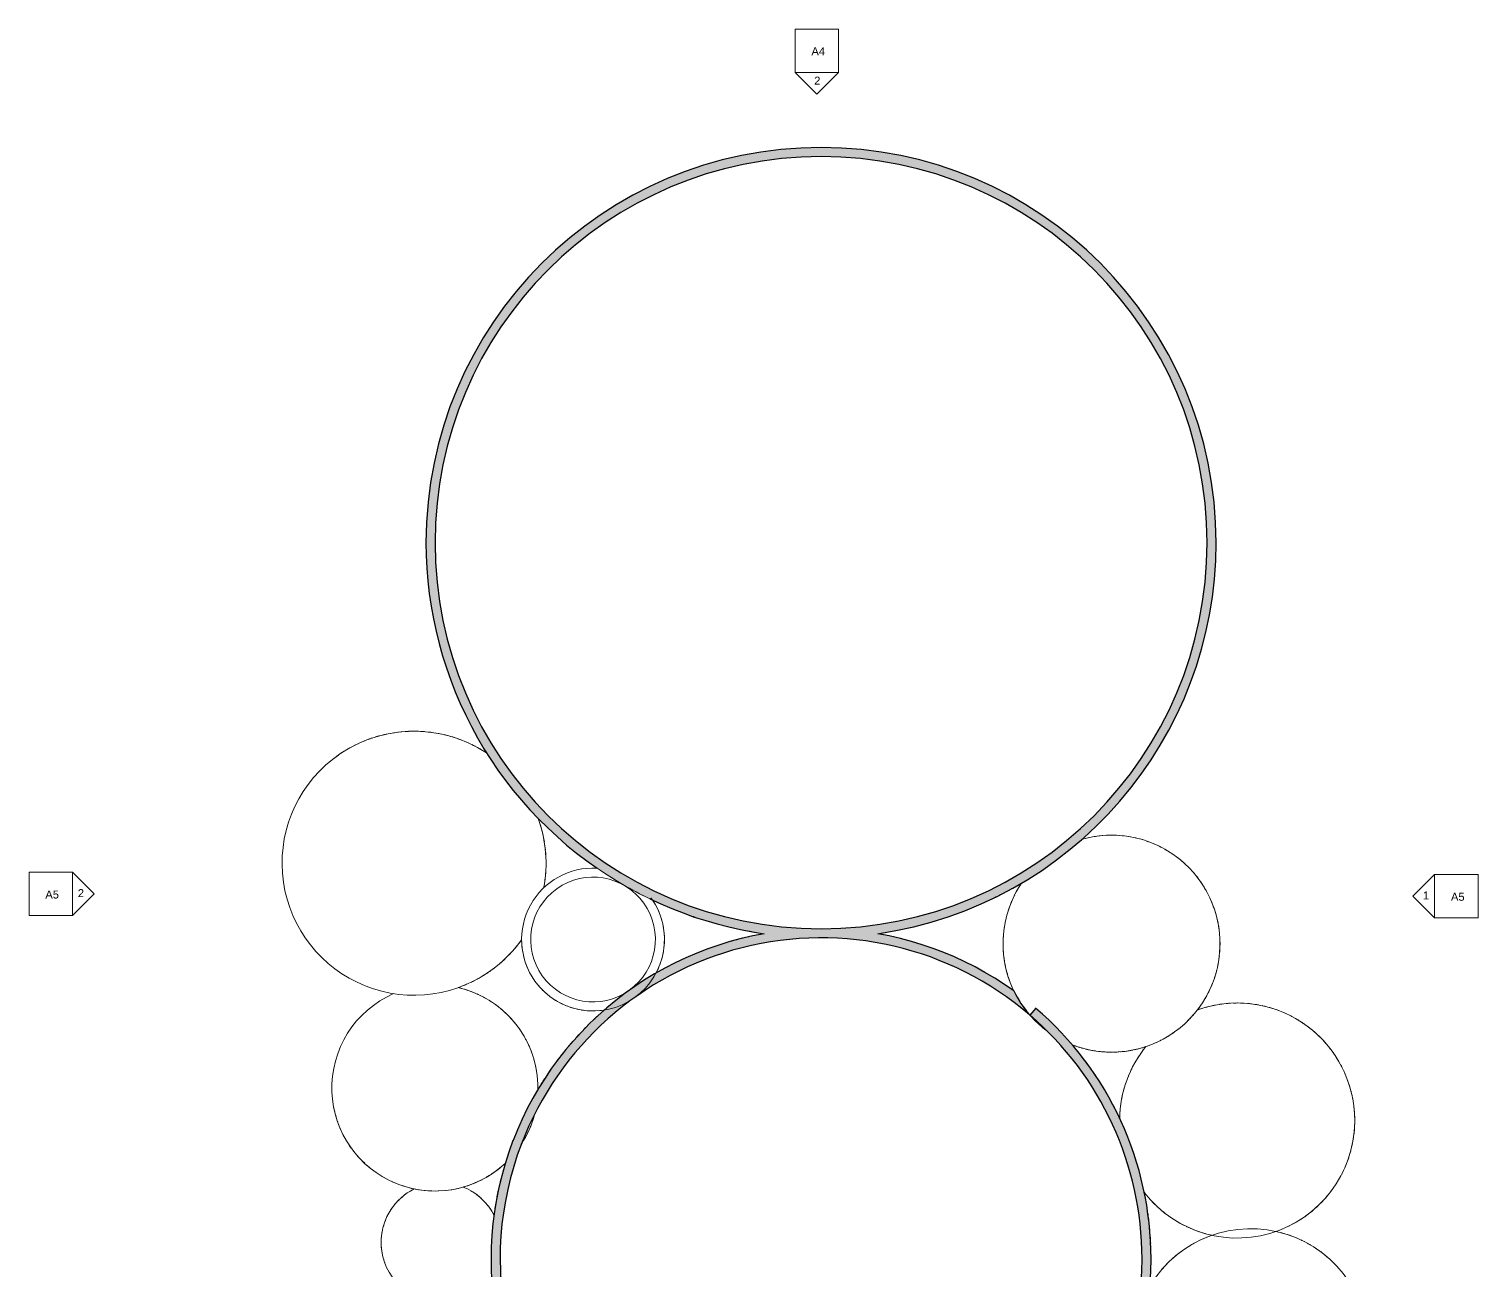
# Model space of a CAD drawing. Header units: inches. Extents: x -870 to 733, y -1250 to 961.
# Drawn here: x -870 to 733, y -411 to 961 of the extents above; entities that cross this region are included whole.
import ezdxf

# ---------------------------------------------------------------- set-up
doc = ezdxf.new("R2010")
doc.units = ezdxf.units.IN
doc.header["$MEASUREMENT"] = 0
for name, color, linetype, lineweight in [('A-DETL-MBND', 5, 'Continuous', 9), ('A-ROOF', 132, 'Continuous', 13), ('A-WALL', 113, 'Continuous', 13), ('A-WALL-PATT', 111, 'Continuous', 13), ('G-ANNO-SYMB', 111, 'Continuous', 9)]:
    doc.layers.add(name, color=color, linetype=linetype, lineweight=lineweight)
doc.styles.add('Arial', font='arial.ttf', dxfattribs={"height": 8.851796})

# ---------------------------------------------------------------- blocks, each defined once
blk = doc.blocks.new('Elevation - Detail Number-164347-Storage Room Roof')
at = {"layer": 'G-ANNO-SYMB'}
for p, q in [((-0.25, -0.25), (-0.25, 0.25)), ((-0.25, 0.25), (0.25, 0.25)), ((0.25, 0.25), (0.25, -0.25)), ((0.25, -0.25), (-0.25, -0.25))]:
    blk.add_line(p, q, dxfattribs=at)
blk = doc.blocks.new('Elevation - Detail Number-164074-Storage Room Roof')
at = {"layer": 'G-ANNO-SYMB'}
for p, q in [((0, 0.25), (-0.25, 0)), ((0.25, 0), (0, 0.25)), ((-0.25, 0), (0.25, 0))]:
    blk.add_line(p, q, dxfattribs=at)

msp = doc.modelspace()

# ---------------------------------------------------------------- hatches: boundary and pattern name
at = {"layer": 'A-WALL-PATT'}
for points in [[(-421.1, 393), (-420.8, 407.5), (-420.1, 422.1), (-418.8, 436.6), (-417.1, 451.1), (-414.9, 465.5), (-412.1, 479.8), (-408.9, 494.1), (-405.2, 508.2), (-401.1, 522.1), (-396.4, 535.9), (-391.3, 549.6), (-385.7, 563.1), (-379.7, 576.3), (-373.2, 589.4), (-366.3, 602.2), (-358.9, 614.8), (-351.1, 627.1), (-342.9, 639.2), (-334.3, 651), (-325.3, 662.4), (-315.9, 673.6), (-306.1, 684.4), (-296, 694.9), (-285.5, 705), (-274.7, 714.8), (-263.5, 724.2), (-252.1, 733.2), (-240.3, 741.8), (-228.3, 750), (-215.9, 757.8), (-202.6, 765.5), (-190.5, 772.1), (-177.5, 778.6), (-164.2, 784.6), (-150.7, 790.2), (-137.1, 795.3), (-123.2, 799.9), (-109.3, 804.1), (-95.2, 807.8), (-80.8, 811), (-66.6, 813.7), (-52.2, 816), (-37.7, 817.7), (-23.2, 819), (-8.6, 819.7), (5.9, 820), (20.5, 819.7), (35.1, 819), (49.6, 817.7), (64.1, 816), (78.5, 813.7), (92.8, 811), (107, 807.8), (121.1, 804.1), (135.1, 799.9), (148.9, 795.3), (162.6, 790.2), (176, 784.6), (189.3, 778.6), (202.4, 772.1), (215.2, 765.2), (227.8, 757.8), (240.1, 750), (252.2, 741.8), (263.9, 733.2), (275.4, 724.2), (286.6, 714.8), (297.4, 705), (307.9, 694.9), (318, 684.4), (327.8, 673.6), (337.2, 662.4), (346.2, 651), (354.8, 639.2), (363, 627.1), (370.8, 614.8), (378.1, 602.2), (385.1, 589.4), (391.5, 576.3), (397.6, 563.1), (403.2, 549.6), (408.3, 535.9), (412.9, 522.1), (417.1, 508.2), (420.8, 494.1), (424, 479.8), (426.7, 465.5), (429, 451.1), (430.7, 436.6), (431.9, 422.1), (432.7, 407.5), (432.9, 393), (442.9, 393), (442.7, 407.7), (441.9, 422.5), (440.7, 437.2), (438.9, 451.8), (436.7, 466.4), (434, 480.9), (430.8, 495.3), (427.1, 509.6), (422.9, 523.8), (418.2, 537.8), (413.1, 551.6), (407.5, 565.3), (401.5, 578.8), (395, 592), (388, 605), (380.6, 617.8), (372.8, 630.3), (364.6, 642.6), (356, 654.6), (346.9, 666.2), (337.5, 677.6), (327.7, 688.6), (317.5, 699.3), (307, 709.7), (296.1, 719.7), (284.9, 729.3), (273.4, 738.5), (261.6, 747.4), (249.5, 755.8), (237.1, 763.8), (224.4, 771.4), (211.5, 778.6), (198.4, 785.3), (185, 791.6), (171.5, 797.4), (157.7, 802.8), (143.8, 807.6), (129.7, 812.1), (115.5, 816), (101.1, 819.5), (86.7, 822.4), (72.1, 824.9), (57.5, 826.9), (42.8, 828.4), (28.1, 829.4), (13.3, 829.9), (-1.5, 829.9), (-16.2, 829.4), (-30.9, 828.4), (-45.6, 826.9), (-60.2, 824.9), (-74.8, 822.4), (-89.3, 819.5), (-103.6, 816), (-117.8, 812.1), (-131.9, 807.6), (-145.8, 802.8), (-159.6, 797.4), (-173.2, 791.6), (-186.5, 785.3), (-199.7, 778.6), (-212.6, 771.4), (-225.2, 763.8), (-237.6, 755.8), (-249.7, 747.4), (-261.6, 738.5), (-273.1, 729.3), (-284.3, 719.7), (-295.1, 709.7), (-305.7, 699.3), (-315.8, 688.6), (-325.6, 677.6), (-335.1, 666.2), (-344.1, 654.6), (-352.7, 642.6), (-361, 630.3), (-368.8, 617.8), (-376.2, 605), (-383.1, 592), (-389.6, 578.8), (-395.7, 565.3), (-401.2, 551.6), (-406.4, 537.8), (-411, 523.8), (-415.2, 509.6), (-418.9, 495.3), (-422.1, 480.9), (-424.9, 466.4), (-427.1, 451.8), (-428.8, 437.2), (-430.1, 422.5), (-430.8, 407.7), (-431.1, 393)], [(-56.9, -39.5), (-44.5, -37.5), (-31.9, -36), (-19.3, -34.9), (-6.7, -34.3), (5.9, -34), (-8.6, -33.8), (-23.2, -33), (-37.7, -31.8), (-52.2, -30.1), (-66.6, -27.8), (-80.9, -25.1), (-95.2, -21.9), (-109.3, -18.2), (-123.2, -14), (-137.1, -9.4), (-150.7, -4.3), (-164.2, 1.3), (-177.5, 7.3), (-190.5, 13.8), (-203.3, 20.8), (-215.9, 28.1), (-228.3, 35.9), (-240.3, 44.1), (-252.1, 52.7), (-263.5, 61.7), (-274.7, 71.1), (-285.5, 80.9), (-296, 91), (-306.1, 101.5), (-316, 112.4), (-325.3, 123.5), (-334.3, 134.9), (-342.9, 146.7), (-351.1, 158.8), (-358.9, 171.1), (-366.3, 183.7), (-373.2, 196.5), (-379.7, 209.6), (-385.7, 222.8), (-391.3, 236.3), (-396.4, 250), (-401.1, 263.8), (-405.2, 277.8), (-408.9, 291.9), (-412.1, 306.1), (-414.9, 320.4), (-417.1, 334.8), (-418.8, 349.3), (-420.1, 363.8), (-420.8, 378.4), (-421.1, 393), (-431.1, 393), (-430.8, 378.5), (-430.1, 364), (-428.9, 349.5), (-427.2, 335.1), (-425.1, 320.8), (-422.4, 306.5), (-419.3, 292.4), (-415.8, 278.3), (-411.7, 264.4), (-407.2, 250.6), (-402.3, 237), (-396.9, 223.6), (-391.1, 210.3), (-384.8, 197.2), (-378.1, 184.4), (-370.9, 171.7), (-363.4, 159.4), (-355.5, 147.2), (-347.1, 135.4), (-338.4, 123.8), (-329.1, 112.4), (-319.8, 101.6), (-309.9, 91), (-299.7, 80.6), (-289.2, 70.7), (-278.4, 61.1), (-267.2, 51.8), (-255.7, 42.9), (-244, 34.5), (-231.9, 26.4), (-219.7, 18.7), (-207.1, 11.4), (-194.3, 4.6), (-181.4, -1.9), (-168.2, -7.9), (-154.8, -13.4), (-141.2, -18.5), (-127.5, -23.2), (-113.6, -27.4), (-99.6, -31.1), (-85.5, -34.4), (-71.2, -37.2)], [(68.8, -39.5), (83.1, -37.2), (97.3, -34.4), (111.5, -31.1), (125.5, -27.4), (139.3, -23.2), (153.1, -18.5), (166.6, -13.4), (180, -7.9), (193.2, -1.9), (206.2, 4.6), (219, 11.4), (231.5, 18.7), (243.8, 26.4), (255.8, 34.5), (267.6, 42.9), (279.1, 51.8), (290.2, 61.1), (301.1, 70.7), (311.6, 80.6), (321.8, 91), (331.6, 101.6), (341.1, 112.6), (350.2, 123.8), (359, 135.4), (367.3, 147.2), (375.3, 159.4), (382.8, 171.7), (389.9, 184.4), (396.6, 197.2), (402.9, 210.3), (408.8, 223.6), (414.2, 237), (419.1, 250.6), (423.6, 264.4), (427.6, 278.3), (431.2, 292.4), (434.3, 306.5), (436.9, 320.8), (439.1, 335.1), (440.8, 349.5), (442, 364), (442.7, 378.5), (442.9, 393), (432.9, 393), (432.7, 378.4), (431.9, 363.8), (430.7, 349.3), (429, 334.8), (426.7, 320.4), (424, 306.1), (420.8, 291.9), (417.1, 277.8), (412.9, 263.8), (408.3, 250), (403.2, 236.3), (397.6, 222.8), (391.5, 209.6), (385.1, 196.5), (378.1, 183.7), (370.8, 171.1), (363, 158.8), (354.8, 146.7), (346.2, 134.9), (337.2, 123.5), (327.8, 112.3), (318, 101.5), (307.9, 91), (297.4, 80.9), (286.6, 71.1), (275.4, 61.7), (263.9, 52.7), (252.2, 44.1), (240.1, 35.9), (227.8, 28.1), (215.2, 20.8), (202.4, 13.8), (189.3, 7.3), (176, 1.3), (162.6, -4.3), (148.9, -9.4), (135.1, -14), (121.1, -18.2), (107, -21.9), (92.8, -25.1), (78.5, -27.8), (64.1, -30.1), (49.6, -31.8), (35.1, -33), (20.5, -33.8), (5.9, -34), (18.6, -34.3), (31.2, -34.9), (43.8, -36), (56.3, -37.5)], [(-325.5, -271.8), (-320.5, -259.5), (-315, -247.4), (-309.1, -235.5), (-302.8, -223.8), (-296, -212.3), (-288.8, -201.1), (-281.2, -190.2), (-273.1, -179.6), (-264.7, -169.3), (-255.9, -159.3), (-246.8, -149.7), (-237.2, -140.4), (-227.4, -131.5), (-217.2, -122.9), (-206.7, -114.8), (-195.9, -107), (-184.8, -99.6), (-173.5, -92.7), (-161.9, -86.2), (-149.1, -79.7), (-138, -74.5), (-125.7, -69.4), (-113.3, -64.7), (-100.6, -60.4), (-87.9, -56.7), (-75, -53.4), (-62, -50.6), (-48.9, -48.3), (-35.7, -46.5), (-22.5, -45.2), (-9.2, -44.4), (4.1, -44.1), (17.4, -44.2), (31, -44.9), (43.9, -46.1), (57.1, -47.8), (70.3, -49.9), (83.3, -52.6), (96.2, -55.7), (109, -59.3), (121.7, -63.4), (134.2, -68), (146.5, -73.1), (158.6, -78.6), (170.5, -84.5), (182.2, -90.9), (193.6, -97.7), (204.8, -104.9), (215.6, -112.6), (226.2, -120.7), (236.5, -129.1), (232.5, -124.2), (228.7, -119.1), (225.3, -113.9), (222.1, -108.4), (219.2, -102.8), (208.8, -95.6), (198.1, -88.7), (187.2, -82.3), (176.2, -76.2), (164.9, -70.5), (153.4, -65.2), (141.7, -60.2), (129.9, -55.7), (117.9, -51.6), (105.8, -48), (93.6, -44.7), (81.2, -41.9), (68.8, -39.5), (56.3, -37.5), (43.8, -36), (31, -34.9), (18.6, -34.3), (5.9, -34), (-6.7, -34.3), (-19.3, -34.9), (-31.9, -36), (-44.5, -37.5), (-56.9, -39.5), (-69.7, -42), (-82.3, -44.9), (-94.9, -48.2), (-107.3, -52), (-119.5, -56.3), (-131.6, -61), (-143.6, -66.1), (-155.3, -71.6), (-166.9, -77.5), (-178.2, -83.9), (-189.3, -90.6), (-200.1, -97.8), (-210.7, -105.3), (-221, -113.2), (-231, -121.4), (-240.7, -130), (-250.1, -138.9), (-259.2, -148.2), (-268, -157.8), (-276.4, -167.7), (-284.4, -177.9), (-292.1, -188.3), (-299.4, -199.1), (-306.3, -210), (-312.8, -221.3), (-319.3, -233.4), (-324.7, -244.4), (-330, -256.2), (-334.8, -268.2)], [(370.9, -399), (370.7, -385.9), (370, -372.8), (368.8, -359.8), (367.2, -346.7), (365, -333.8), (362.5, -320.9), (359.4, -308.2), (355.9, -295.5), (352, -283), (347.6, -270.6), (342.8, -258.4), (337.5, -246.4), (331.8, -234.6), (325.7, -223), (319.1, -211.6), (312.2, -200.5), (304.9, -189.6), (297.1, -179), (289, -168.7), (280.6, -158.6), (271.8, -148.9), (262.6, -139.5), (253.1, -130.5), (243.3, -121.8), (236.8, -129.4), (246.7, -138.2), (256.3, -147.4), (265.6, -157), (274.5, -166.9), (283, -177.1), (291.1, -187.7), (298.9, -198.5), (306.2, -209.7), (313.1, -221), (319.9, -233.4), (325.6, -244.6), (331.1, -256.7), (336.2, -269), (340.9, -281.4), (345.1, -294.1), (348.8, -306.9), (352, -319.8), (354.7, -332.8), (356.9, -346), (358.7, -359.2), (359.9, -372.4), (360.7, -385.7), (360.9, -399), (366.5, -399)], [(-0.3, -764), (13.2, -764), (26.6, -763.5), (40.1, -762.4), (53.5, -760.9), (66.8, -758.9), (80, -756.4), (93.2, -753.5), (106.2, -750), (119.1, -746.1), (131.8, -741.6), (144.4, -736.8), (156.8, -731.4), (168.9, -725.6), (180.9, -719.4), (192.6, -712.7), (204, -705.6), (215.2, -698.1), (226.1, -690.1), (236.7, -681.8), (247, -673.1), (257, -664), (266.6, -654.6), (275.8, -644.8), (284.7, -634.6), (293.2, -624.2), (301.3, -613.4), (309.1, -602.4), (316.4, -591), (323.4, -579.2), (329.7, -567.6), (335.7, -555.5), (341.2, -543.3), (346.3, -530.8), (351, -518.1), (355.1, -505.3), (358.8, -492.3), (362, -479.3), (364.7, -466.1), (367, -452.8), (368.7, -439.4), (370, -425.5), (370.7, -412.5), (370.9, -399), (360.9, -399), (360.7, -412.3), (359.9, -425.5), (358.7, -438.7), (357, -451.8), (354.8, -464.9), (352.1, -477.9), (348.9, -490.7), (345.2, -503.5), (341.1, -516.1), (336.5, -528.5), (331.4, -540.8), (325.9, -552.8), (320, -564.6), (313.6, -576.2), (306.7, -587.6), (299.5, -598.6), (291.8, -609.5), (283.8, -620), (275.4, -630.2), (266.5, -640.1), (257.4, -649.6), (247.8, -658.9), (238, -667.7), (227.8, -676.2), (217.3, -684.3), (206.5, -691.9), (195.4, -699.2), (184.1, -706.1), (172.5, -712.5), (160.7, -718.5), (148.7, -724.1), (136.5, -729.2), (124.1, -733.8), (111.5, -738), (98.8, -741.7), (85.9, -744.9), (73, -747.7), (59.9, -749.9), (46.8, -751.7), (33.6, -753), (20.4, -753.8), (7.1, -754), (-6.1, -753.8), (-19.4, -753.1), (-32.6, -752), (-45.7, -750.3), (-58.8, -748.1), (-71.7, -745.4), (-84.6, -742.3), (-97.4, -738.7), (-110, -734.6), (-122.4, -730), (-134.7, -725), (-146.7, -719.5), (-158.6, -713.6), (-170.2, -707.3), (-181.6, -700.5), (-192.7, -693.3), (-203.5, -685.7), (-214.1, -677.7), (-224.3, -669.2), (-234.2, -660.5), (-243.8, -651.3), (-253.1, -641.8), (-261.9, -632), (-270.5, -621.8), (-278.6, -611.4), (-286.3, -600.6), (-293.6, -589.6), (-300.5, -578.3), (-307, -566.7), (-313, -554.9), (-318.6, -542.9), (-323.8, -530.7), (-328.4, -518.3), (-332.7, -505.7), (-336.4, -493), (-339.7, -480.2), (-342.5, -467.2), (-344.8, -454.2), (-346.6, -441.1), (-347.9, -427.9), (-348.7, -414.7), (-349.1, -401.4), (-348.9, -387.1), (-348.3, -374.9), (-347.1, -361.7), (-345.5, -348.6), (-343.3, -335.5), (-340.7, -322.5), (-337.6, -309.7), (-334.1, -296.9), (-330, -284.3), (-325.5, -271.8), (-334.8, -268.2), (-339.4, -280.9), (-343.6, -293.7), (-347.2, -306.7), (-350.4, -319.8), (-353.1, -333), (-355.2, -346.3), (-356.9, -359.7), (-358.1, -373.1), (-358.9, -387.1), (-359.1, -400.1), (-358.8, -413.5), (-358, -427), (-356.7, -440.4), (-354.9, -453.8), (-352.7, -467), (-349.9, -480.2), (-346.7, -493.3), (-343, -506.3), (-338.8, -519.1), (-334.1, -531.7), (-329, -544.2), (-323.4, -556.5), (-317.3, -568.5), (-310.9, -580.3), (-304, -591.9), (-296.6, -603.2), (-288.9, -614.2), (-280.7, -625), (-272.2, -635.4), (-263.3, -645.5), (-253.2, -656), (-244.4, -664.7), (-234.4, -673.8), (-224.1, -682.5), (-213.5, -690.8), (-202.5, -698.7), (-191.3, -706.1), (-179.9, -713.2), (-168.1, -719.9), (-156.2, -726.1), (-144, -731.8), (-131.6, -737.1), (-119, -742), (-106.3, -746.4), (-93.4, -750.3), (-80.3, -753.7), (-67.2, -756.6), (-53.9, -759.1), (-40.6, -761.1), (-27.2, -762.5), (-13.8, -763.5)]]:
    msp.add_hatch(color=256, dxfattribs=at).paths.add_polyline_path(points, flags=0)

# ---------------------------------------------------------------- linework, layer by layer
at = {"layer": 'A-DETL-MBND'}
msp.add_line((-343.5, -293.6), (-343.5, -293.5), dxfattribs=at)
for centre, radius, start, end in [((5.9, 393), 437, 299.7909, 300.4591), ((5.9, 393), 437, 296.0327, 297.0244), ((5.9, 393), 437, 297.9122, 298.8999), ((5.9, 393), 437, 244.7606, 245.6939), ((-246.3, -45.9), 79, 32.2118, 33.4553), ((-246.3, -45.9), 79, 27.7643, 30.0747), ((-246.3, -45.9), 79, 23.3164, 25.6286), ((5.9, 393), 437, 246.5845, 247.5944), ((5.9, 393), 437, 248.4775, 249.4971), ((5.9, 393), 437, 290.3854, 291.398), ((5.9, 393), 437, 292.2698, 293.2735), ((5.9, 393), 437, 294.152, 295.1489), ((-246.3, -45.9), 79, 18.868, 21.1828), ((-246.3, -45.9), 79, 14.4189, 16.7371), ((-246.3, -45.9), 79, 9.969, 12.2915), ((5.9, 393), 437, 250.3706, 251.4034), ((5.9, 393), 437, 252.2637, 253.3155), ((5.9, 393), 437, 254.1567, 255.2386), ((5.9, 393), 437, 256.0498, 257.1857), ((5.9, 393), 437, 282.7707, 283.8968), ((5.9, 393), 437, 284.6991, 285.772), ((5.9, 393), 437, 286.6037, 287.6473), ((5.9, 393), 437, 288.4975, 289.5227), ((-246.3, -45.9), 79, 180.2335, 182.4838), ((-246.3, -45.9), 79, 5.5181, 7.8461), ((-246.3, -45.9), 79, 1.0659, 3.4008), ((-246.3, -45.9), 79, 356.612, 358.9556), ((5.9, -399), 365, 104.7719, 105.9858), ((5.9, 393), 437, 257.9428, 259.8435), ((5.9, -399), 365, 102.6145, 103.9631), ((5.9, -399), 365, 99.9177, 101.9404), ((5.9, 393), 437, 278.2711, 280.1463), ((5.9, 393), 437, 280.7709, 282.0215), ((-246.3, -45.9), 79, 184.5491, 186.9331), ((-246.3, -45.9), 79, 188.9759, 191.3907), ((-246.3, -45.9), 79, 347.6968, 350.0654), ((-246.3, -45.9), 79, 352.1559, 354.5104), ((5.9, -399), 365, 112.9867, 114.0767), ((5.9, -399), 365, 110.95, 112.054), ((5.9, -399), 365, 108.907, 110.0313), ((5.9, -399), 365, 106.8523, 108.0085), ((327.2, -50.5), 120, 182.3346, 185.7606), ((-444.3, 38.5), 146, 304.9951, 308.2174), ((-246.3, -45.9), 79, 193.4026, 195.8621), ((-246.3, -45.9), 79, 197.8293, 200.359), ((-246.3, -45.9), 79, 202.256, 204.9122), ((5.9, -399), 365, 119.079, 119.9959), ((-246.3, -45.9), 79, 334.2827, 336.7306), ((-246.3, -45.9), 79, 338.7632, 341.1754), ((-246.3, -45.9), 79, 343.2333, 345.6204), ((5.9, -399), 365, 117.0502, 118.1221), ((5.9, -399), 365, 115.0197, 116.0994), ((327.2, -50.5), 120, 187.0222, 189.1867), ((327.2, -50.5), 120, 190.7722, 192.6129), ((-444.3, 38.5), 146, 292.0962, 293.9165), ((-444.3, 38.5), 146, 295.3231, 297.1853), ((-444.3, 38.5), 146, 298.5482, 300.4949), ((-444.3, 38.5), 146, 301.7722, 303.9271), ((-246.3, -45.9), 79, 206.7105, 211.1233), ((-246.3, -45.9), 79, 332.0277, 332.2858), ((327.2, -50.5), 120, 194.3883, 196.0392), ((327.2, -50.5), 120, 197.9598, 199.4657), ((327.2, -50.5), 120, 201.5109, 202.8924), ((-444.3, 38.5), 146, 289.6048, 290.6663), ((-421.2, -210.1), 114, 75.0771, 76.8588), ((-421.2, -210.1), 114, 71.3314, 73.2539), ((-421.2, -210.1), 114, 67.5854, 69.5108), ((-421.2, -210.1), 114, 63.8391, 65.7677), ((-421.2, -210.1), 114, 60.0923, 62.0246), ((-246.3, -45.9), 79, 220.0725, 221.5604), ((-246.3, -45.9), 79, 224.6088, 226.3798), ((-246.3, -45.9), 79, 229.0908, 231.0271), ((-246.3, -45.9), 79, 233.6091, 235.6169), ((327.2, -50.5), 120, 205.0512, 205.84), ((-421.2, -210.1), 114, 56.3451, 58.2815), ((-421.2, -210.1), 114, 52.5972, 54.5383), ((-421.2, -210.1), 114, 48.8485, 50.7952), ((-421.2, -210.1), 114, 45.0989, 47.0521), ((-246.3, -45.9), 79, 238.1273, 240.1807), ((-246.3, -45.9), 79, 242.6455, 244.7305), ((-246.3, -45.9), 79, 247.1637, 249.2719), ((-246.3, -45.9), 79, 251.682, 253.8077), ((-246.3, -45.9), 79, 256.2002, 258.3399), ((-246.3, -45.9), 79, 260.7184, 262.8694), ((-246.3, -45.9), 79, 265.2367, 267.3969), ((-246.3, -45.9), 79, 269.7549, 271.9229), ((-246.3, -45.9), 79, 274.2731, 276.4478), ((5.9, -399), 365, 131.0765, 131.8189), ((-246.3, -45.9), 79, 278.7914, 279.0447), ((-421.2, -210.1), 114, 41.3481, 43.309), ((-421.2, -210.1), 114, 37.5956, 39.5658), ((-421.2, -210.1), 114, 33.8409, 35.8227), ((5.9, -399), 365, 134.8117, 135.8613), ((5.9, -399), 365, 132.7925, 133.8399), ((-421.2, -210.1), 114, 30.0831, 32.0796), ((-421.2, -210.1), 114, 26.3208, 28.3365), ((5.9, -399), 365, 138.85, 139.9053), ((5.9, -399), 365, 136.8309, 137.8831), ((-421.2, -210.1), 114, 22.5516, 24.5934), ((-421.2, -210.1), 114, 18.7706, 20.8502), ((5.9, -399), 365, 140.8692, 141.9282), ((327.2, -50.5), 120, 248.8292, 249.3093), ((5.9, -399), 365, 39.7055, 40.4157), ((5.9, -399), 365, 37.6924, 38.8438), ((327.2, -50.5), 120, 252.2784, 252.925), ((327.2, -50.5), 120, 255.9159, 256.5407), ((327.2, -50.5), 120, 259.5533, 260.1565), ((327.2, -50.5), 120, 263.1907, 263.7722), ((327.2, -50.5), 120, 265.5514, 267.3879), ((327.2, -50.5), 120, 269.1677, 270.4655), ((327.2, -50.5), 120, 272.7839, 274.1029), ((327.2, -50.5), 120, 276.4001, 277.7403), ((327.2, -50.5), 120, 280.0163, 281.3778), ((327.2, -50.5), 120, 283.6325, 285.0152), ((466.2, -246.1), 130, 144.1949, 144.9152), ((327.2, -50.5), 120, 287.2486, 288.435), ((466.2, -246.1), 130, 141.0304, 141.4235), ((-421.2, -210.1), 114, 14.9681, 17.1071), ((-421.2, -210.1), 114, 9.6071, 13.3433), ((5.9, -399), 365, 144.9074, 145.9768), ((5.9, -399), 365, 142.8883, 143.952), ((5.9, -399), 365, 35.6536, 36.8565), ((5.9, -399), 365, 33.5367, 34.8704), ((466.2, -246.1), 130, 154.6144, 155.3905), ((466.2, -246.1), 130, 151.1413, 151.8987), ((466.2, -246.1), 130, 147.6681, 148.4069), ((-421.2, -210.1), 114, 359.2903, 2.1346), ((5.9, -399), 365, 146.9265, 148.0033), ((5.9, -399), 365, 28.9157, 32.8851), ((466.2, -246.1), 130, 161.5607, 162.3746), ((466.2, -246.1), 130, 158.0876, 158.8825), ((5.9, -399), 365, 148.9456, 149.0799), ((466.2, -246.1), 130, 168.507, 169.3591), ((466.2, -246.1), 130, 165.0339, 165.8668), ((5.9, -399), 365, 26.9303, 28.2535), ((5.9, -399), 365, 25.1944, 26.1435), ((466.2, -246.1), 130, 175.4532, 176.3444), ((466.2, -246.1), 130, 171.9801, 172.8517), ((466.2, -246.1), 130, 178.0221, 178.9263), ((-421.2, -210.1), 114, 302.4741, 304.4464), ((-421.2, -210.1), 114, 306.0492, 308.2388), ((-421.2, -210.1), 114, 309.4131, 312.9789), ((5.9, -399), 365, 163.4489, 165.2035), ((-421.2, -210.1), 114, 286.0014, 286.4329), ((-421.2, -210.1), 114, 288.094, 290.0064), ((-421.2, -210.1), 114, 291.7116, 293.5866), ((-421.2, -210.1), 114, 295.3086, 297.1778), ((-421.2, -210.1), 114, 298.8947, 300.7896), ((5.9, -399), 365, 165.8819, 167.199), ((5.9, -399), 365, 170.0043, 171.2205), ((5.9, -399), 365, 167.9738, 169.2022), ((5.9, -399), 365, 10.8763, 11.5686), ((5.9, -399), 365, 8.8622, 9.9863), ((5.9, -399), 365, 172.013, 172.4069), ((5.9, -399), 365, 6.8366, 7.9879), ((5.9, -399), 365, 4.7856, 5.9902), ((5.9, -399), 365, 2.6587, 3.993), ((5.9, -399), 365, 0, 1.9963), ((5.9, -399), 365, 358.1017, 0)]:
    msp.add_arc(centre, radius, start, end, dxfattribs=at)
at = {"layer": 'A-ROOF'}
for centre, radius, start, end in [((-444.3, 38.5), 146, 56.6408, 128.2174), ((-444.3, 38.5), 146, 128.2174, 308.2174), ((-444.3, 38.5), 146, 349.2178, 19.8242), ((327.2, -50.5), 120, 2.3346, 105.7408), ((327.2, -50.5), 120, 146.1064, 182.3346), ((-444.3, 38.5), 146, 308.2174, 324.5719), ((327.2, -50.5), 120, 248.7578, 2.3346), ((327.2, -50.5), 120, 182.3346, 207.2637), ((-421.2, -210.1), 114, 113.6809, 182.1346), ((-421.2, -210.1), 114, 2.1346, 76.9241), ((327.2, -50.5), 120, 208.4006, 211.2721), ((327.2, -50.5), 120, 211.79, 215.1718), ((327.2, -50.5), 120, 216.1572, 218.575), ((327.2, -50.5), 120, 219.792, 221.1021), ((466.2, -246.1), 130, 3.8942, 109.7859), ((327.2, -50.5), 120, 221.1206, 233.7241), ((466.2, -246.1), 130, 140.9812, 179.0212), ((-421.2, -210.1), 114, 359.226, 2.1346), ((-421.2, -210.1), 114, 182.1346, 313.0039), ((-421.2, -210.1), 114, 327.0469, 345.0878), ((466.2, -246.1), 130, 217.7271, 3.8942), ((-414.7, -380.8), 66, 26.9065, 67.9538), ((-414.7, -380.8), 66, 116.4023, 177.5138), ((481.2, -495.7), 130, 354.9317, 149.1399), ((-414.7, -380.8), 66, 177.5138, 263.7842)]:
    msp.add_arc(centre, radius, start, end, dxfattribs=at)
at = {"layer": 'A-WALL'}
for p, q in [((-364.1, 160.5), (-365.8, 161.6)), ((-306.1, 85.8), (-306.8, 87.7)), ((295.3, 65.2), (294.8, 65)), ((227.5, 16.3), (225.6, 13.4)), ((-300.8, 11.3), (-300.2, 14.6)), ((-182, 0), (-183.4, -0.9)), ((-327.8, -49.6), (-325.3, -46.2)), ((224.3, -112.2), (224.3, -112.4)), ((-307.2, -211.6), (-307.3, -205.8)), ((-533.6, -229.1), (-532.1, -236.4)), ((-531.3, -239.5), (-530.2, -243.6)), ((336.2, -243.7), (336.3, -243.8)), ((-325.7, -272.3), (-324.8, -271)), ((-346, -295.7), (-343.5, -293.5)), ((-388.5, -320.2), (-389.8, -319.7)), ((-444.2, -321.7), (-445.5, -322.5)), ((363.5, -325.7), (363.5, -325.8)), ((363.5, -325.8), (364.8, -327.4)), ((509.2, -368.8), (509.9, -368.5)), ((434.5, -372.2), (438.1, -373)), ((438.1, -373), (435.8, -373.9))]:
    msp.add_line(p, q, dxfattribs=at)
at = {"layer": 'A-WALL', "lineweight": 30}
msp.add_line((243.3, -121.8), (236.8, -129.4), dxfattribs=at)
at = {"layer": 'A-WALL', "lineweight": 30, "flags": 128}
for points in [[(-431.1, 393), (-430.8, 378.9), (-430.2, 364.8), (-429, 350.7), (-427.4, 336.7), (-425.4, 322.8), (-422.9, 308.9), (-420, 295.1), (-416.6, 281.4), (-412.8, 267.8), (-408.5, 254.4), (-403.8, 241.1), (-398.7, 228), (-393.2, 215), (-387.2, 202.2), (-380.9, 189.6), (-374.1, 177.3), (-367, 165.1), (-359.4, 153.2), (-351.5, 141.5), (-343.2, 130.1), (-334.5, 119), (-325.5, 108.2), (-316.2, 97.6), (-306.5, 87.4), (-296.5, 77.5), (-286.1, 67.9), (-275.5, 58.6), (-264.6, 49.7), (-253.3, 41.2), (-241.9, 33)], [(-183.4, -0.9), (-171.3, -6.5), (-159.1, -11.7), (-146.8, -16.5), (-134.3, -21), (-121.6, -25), (-108.9, -28.7), (-96, -32), (-83.1, -34.9), (-70, -37.4), (-56.9, -39.5)], [(-56.9, -39.5), (-69.7, -42), (-82.3, -44.9), (-94.9, -48.2), (-107.3, -52), (-119.5, -56.3), (-131.6, -61), (-143.6, -66.1), (-155.3, -71.6), (-166.9, -77.5), (-178.2, -83.9), (-189.3, -90.6), (-200.1, -97.8), (-210.7, -105.3), (-221, -113.2), (-231, -121.4), (-240.7, -130), (-250.1, -138.9), (-259.2, -148.2), (-268, -157.8), (-276.4, -167.7), (-284.4, -177.9), (-292.1, -188.3), (-299.4, -199.1), (-306.3, -210), (-312.8, -221.3), (-319, -232.7), (-324.7, -244.4), (-330, -256.2), (-334.8, -268.2)], [(219.2, -102.8), (208.8, -95.6), (198.1, -88.7), (187.2, -82.3), (176.2, -76.2), (164.9, -70.5), (153.4, -65.2), (141.7, -60.2), (129.9, -55.7), (117.9, -51.6), (105.8, -48), (93.6, -44.7), (81.2, -41.9), (68.8, -39.5)]]:
    msp.add_lwpolyline(points, dxfattribs=at)
at = {"layer": 'A-WALL', "flags": 128}
for points in [[(-490.5, 177), (-491.1, 176.7), (-494.8, 175.4)], [(-482.5, 179.4), (-483.2, 179.2), (-486.8, 178.1)], [(-474.3, 181.3), (-475.1, 181.2), (-478.7, 180.4)], [(-466.1, 182.8), (-467, 182.7), (-470.4, 182.1)], [(-457.7, 183.8), (-458.8, 183.7), (-462.1, 183.4)], [(-449.4, 184.4), (-450.5, 184.3), (-453.8, 184.2)], [(-441, 184.4), (-442.3, 184.5), (-445.4, 184.5)], [(-432.6, 184), (-434, 184.1), (-437, 184.3)], [(-424.2, 183.1), (-425.7, 183.3), (-428.6, 183.6)], [(-416, 181.7), (-417.6, 182), (-420.3, 182.5)], [(-407.8, 179.8), (-409.5, 180.3), (-412, 180.9)], [(-399.7, 177.5), (-401.5, 178.1), (-403.9, 178.8)], [(-520.8, 162.8), (-521, 162.7), (-525.5, 159.8)], [(-513.6, 167), (-513.8, 166.8), (-518, 164.5)], [(-506.1, 170.7), (-506.5, 170.6), (-510.4, 168.6)], [(-498.4, 174.1), (-498.9, 173.9), (-502.7, 172.3)], [(-391.8, 174.7), (-393.6, 175.4), (-395.9, 176.2)], [(-384.1, 171.5), (-386, 172.3), (-388.1, 173.2)], [(-376.5, 167.8), (-378.5, 168.8), (-380.4, 169.8)], [(-369.2, 163.7), (-371.2, 164.9), (-373, 165.9)], [(-527.8, 158.2), (-527.9, 158.1), (-534.6, 153.2)], [(-303.7, 77.9), (-304.4, 80.4), (-305, 82.4)], [(-301.7, 70), (-302.4, 72.9), (-302.8, 74.5)], [(-300.1, 61.8), (-300.7, 65.3), (-301, 66.6)], [(302.6, 67), (302, 66.8), (298.5, 66)], [(310.1, 68.3), (309.4, 68.2), (306, 67.6)], [(317.6, 69.1), (316.8, 69), (313.6, 68.7)], [(325.2, 69.5), (324.2, 69.5), (321.1, 69.3)], [(332.8, 69.4), (331.7, 69.4), (328.7, 69.5)], [(340.3, 68.8), (339.1, 68.9), (336.3, 69.1)], [(347.8, 67.7), (346.5, 67.9), (343.9, 68.3)], [(355.3, 66.2), (353.9, 66.5), (351.4, 67)], [(362.6, 64.2), (361.1, 64.6), (358.8, 65.3)], [(-299, 53.3), (-299.5, 57.6), (-299.6, 58.5)], [(-298.4, 43.9), (-298.7, 49.9), (-298.7, 50.4)], [(369.7, 61.7), (368.2, 62.3), (366, 63)], [(376.7, 58.8), (375.1, 59.5), (373.1, 60.4)], [(383.5, 55.4), (381.8, 56.3), (380, 57.2)], [(390.1, 51.7), (388.4, 52.7), (386.7, 53.7)], [(396.5, 47.5), (394.7, 48.7), (393.2, 49.7)], [(-298.3, 34.2), (-298.3, 34.4), (-298.3, 42.2), (-298.3, 42.3)], [(-241.9, 33), (-230.6, 25.5), (-219.1, 18.3), (-207.4, 11.6), (-195.5, 5.1), (-183.4, -0.9)], [(402.5, 42.9), (400.7, 44.3), (399.4, 45.3)], [(408.3, 38), (406.4, 39.6), (405.3, 40.6)], [(413.7, 32.6), (411.9, 34.5), (410.9, 35.5)], [(-299.7, 17.9), (-299.6, 19), (-299.1, 23)], [(-298.8, 26), (-298.7, 26.7), (-298.4, 31.8)], [(418.8, 27), (417, 29), (416.1, 30)], [(423.5, 21.1), (421.8, 23.3), (421, 24.2)], [(427.8, 14.8), (426.2, 17.3), (425.6, 18.2)], [(220.1, 3.6), (219.8, 3.2), (218.3, 0)], [(223.7, 10.3), (223.4, 9.8), (221.7, 6.8)], [(431.8, 8.3), (430.2, 11), (429.7, 11.8)], [(435.3, 1.6), (433.8, 4.5), (433.4, 5.2)], [(214.1, -10.4), (213.9, -10.7), (212.7, -14.3)], [(216.8, -3.3), (216.7, -3.7), (215.3, -7.1)], [(438.4, -5.4), (437, -2.3), (436.7, -1.6)], [(441, -12.6), (439.8, -9.2), (439.6, -8.6)], [(443.2, -20), (442.2, -16.3), (442, -15.8)], [(209.9, -25.1), (209.8, -25.3), (209, -29.3)], [(211.7, -17.7), (211.7, -18), (210.7, -21.8)], [(445, -27.6), (444.1, -23.5), (444, -23.1)], [(446.2, -35.6), (445.5, -30.8), (445.5, -30.5)], [(207.2, -47.8), (207.2, -47.8), (207.3, -55.4)], [(207.6, -40.1), (207.6, -40.3), (207.3, -45.2)], [(208.5, -32.6), (208.5, -32.8), (207.9, -37.1)], [(447.1, -45.6), (446.5, -38.2), (446.5, -38.1)], [(-339, -62.7), (-335.7, -59.2), (-335.6, -59)], [(-333.2, -56.3), (-330.3, -52.8), (-330.1, -52.6)], [(-353.9, -76.2), (-347.5, -70.9), (-347.5, -70.8)], [(-345.4, -69), (-341.5, -65.2), (-341.3, -65.1)], [(-311.6, -241.6), (-311.3, -240.5), (-311, -239.3)], [(596.2, -245.1), (596.2, -245), (595.9, -237.3)], [(-529.1, -246.8), (-527.7, -250.6), (-527.7, -250.7)], [(-526.5, -253.8), (-524.9, -257.5), (-524.8, -257.5)], [(-316.5, -255.3), (-315.9, -253.8), (-315, -251.6)], [(-313.9, -248.5), (-313.4, -247.2), (-312.6, -244.7)], [(595.4, -260.8), (595.4, -260.3), (595.8, -256.1)], [(596, -253), (596, -252.6), (596.2, -247.7)], [(-523.4, -260.6), (-521.6, -264.1), (-521.5, -264.2)], [(-519.8, -267.2), (-517.8, -270.6), (-517.8, -270.6)], [(-323.1, -268.2), (-322, -266.3), (-321.2, -264.8)], [(-319.6, -261.9), (-318.8, -260.1), (-317.9, -258.3)], [(592.7, -276.2), (592.8, -275.5), (593.6, -271.9)], [(594.2, -268.5), (594.3, -267.9), (594.9, -264.1)], [(-515.9, -273.6), (-513.7, -276.7), (-513.6, -276.8)], [(-511.5, -279.6), (-509.1, -282.6), (-509.1, -282.7)], [(-506.8, -285.4), (-504.2, -288.2), (-504.1, -288.3)], [(588.1, -291.2), (588.5, -290.2), (589.5, -287.2)], [(590.6, -283.8), (590.9, -282.9), (591.8, -279.6)], [(-501.6, -290.8), (-498.9, -293.4), (-498.8, -293.5)], [(-496.2, -295.9), (-493.3, -298.3), (-493.2, -298.4)], [(-490.4, -300.7), (-487.4, -302.9), (-487.3, -303)], [(-357.8, -304.8), (-355, -302.9), (-354.7, -302.7)], [(-351.7, -300.5), (-349.1, -298.4), (-348.8, -298.1)], [(581.8, -305.6), (582.4, -304.3), (583.6, -301.8)], [(585.2, -298.5), (585.7, -297.3), (586.8, -294.6)], [(-484.3, -305), (-481.2, -307), (-481.1, -307.1)], [(-478, -308.9), (-474.8, -310.7), (-474.6, -310.8)], [(-471.4, -312.4), (-468.1, -314), (-467.9, -314.1)], [(-464.6, -315.5), (-461.3, -316.8), (-461.1, -316.9)], [(-457.6, -318.1), (-454.2, -319.2), (-454, -319.3)], [(-450.5, -320.2), (-447, -321.1), (-446.8, -321.2)], [(-391.6, -320.2), (-388.2, -319.2), (-387.9, -319.1)], [(-384.4, -318), (-381.2, -316.8), (-380.9, -316.7)], [(-377.5, -315.4), (-374.3, -314), (-374, -313.8)], [(-370.7, -312.3), (-367.6, -310.7), (-367.3, -310.5)], [(-364.1, -308.8), (-361.2, -307), (-360.9, -306.8)], [(573.8, -319.1), (574.7, -317.6), (576.1, -315.6)], [(578, -312.4), (578.8, -311.1), (580.1, -308.8)], [(-460.9, -333.7), (-461.6, -334.4), (-463, -335.8)], [(-456.8, -330), (-457.6, -330.7), (-459.1, -331.9)], [(-452.5, -326.7), (-453.4, -327.3), (-454.8, -328.4)], [(-447.8, -323.7), (-448.9, -324.4), (-450.3, -325.2)], [(-443.2, -321.9), (-439.7, -322.6), (-439.5, -322.6)], [(-435.9, -323.1), (-432.4, -323.5), (-432.1, -323.6)], [(-428.5, -323.8), (-424.9, -324), (-424.7, -324)], [(-421, -324.1), (-417.5, -324), (-417.2, -324)], [(-413.6, -323.8), (-410.1, -323.5), (-409.8, -323.5)], [(-406.2, -323.1), (-402.7, -322.6), (-402.4, -322.5)], [(-398.8, -321.9), (-395.4, -321.1), (-395.1, -321.1)], [(-383.6, -322.5), (-385, -321.8), (-386.3, -321.2)], [(-378.9, -325.3), (-380.4, -324.4), (-381.5, -323.7)], [(-374.4, -328.5), (-376.1, -327.2), (-376.9, -326.7)], [(-370.2, -332), (-372, -330.5), (-372.6, -329.9)], [(-366.3, -335.9), (-368.1, -334), (-368.6, -333.6)], [(367, -330.2), (368.3, -331.6), (369.8, -333.4)], [(372.2, -335.9), (373.4, -337.1), (375.2, -339)], [(558.9, -337.2), (560.4, -335.7), (561.7, -334.2)], [(564.2, -331.5), (565.5, -329.9), (566.9, -328.3)], [(569.2, -325.4), (570.3, -323.9), (571.7, -322.1)], [(-473.8, -351.5), (-474, -351.9), (-475.1, -354.2)], [(-471.1, -346.6), (-471.5, -347.2), (-472.7, -349.2)], [(-468.1, -342), (-468.5, -342.6), (-469.8, -344.5)], [(-464.7, -337.7), (-465.2, -338.4), (-466.6, -340)], [(-362.6, -340.3), (-364.6, -337.8), (-364.8, -337.5)], [(-355.9, -350.8), (-358.4, -346.3), (-361.3, -341.9), (-361.5, -341.7)], [(377.7, -341.4), (378.8, -342.4), (380.9, -344.3)], [(383.6, -346.5), (384.5, -347.2), (387, -349.2)], [(389.7, -351.2), (390.5, -351.8), (393.4, -353.8)], [(540.9, -352.5), (543.1, -350.9), (544.3, -350)], [(547.2, -347.8), (549.2, -346.2), (550.4, -345.1)], [(553.2, -342.7), (555, -341.1), (556.3, -339.8)], [(-479.2, -367), (-479.3, -367.2), (-479.9, -370.6)], [(-477.8, -361.7), (-477.9, -362), (-478.7, -364.9)], [(-476, -356.5), (-476.2, -356.9), (-477.1, -359.4)], [(396.1, -355.6), (396.7, -356), (400.2, -358.1)], [(402.8, -359.6), (403.2, -359.8), (407.7, -362.2)], [(409.7, -363.2), (409.8, -363.3), (416.7, -366.3), (416.8, -366.3)], [(418.2, -366.9), (423.7, -369), (424, -369.1)], [(513.2, -367.3), (516.4, -366), (517.2, -365.7)], [(520.5, -364.2), (523.4, -362.8), (524.3, -362.4)], [(527.5, -360.7), (530.2, -359.2), (531.2, -358.7)], [(534.4, -356.8), (536.8, -355.3), (537.9, -354.5)], [(-480.1, -372.4), (-480.2, -372.5), (-480.6, -377.9)], [(-480.6, -377.9), (-480.6, -383.4), (-480.6, -383.5)], [(418.5, -381.8), (417.6, -382.3), (414.5, -384.1)], [(425.4, -378.3), (424.3, -378.8), (421.5, -380.2)], [(426.7, -370), (430.9, -371.2), (431.4, -371.4)], [(432.5, -375.2), (431.1, -375.7), (428.5, -376.9)], [(-480.5, -385.3), (-480.2, -388.9), (-480.2, -389)], [(-479.8, -391.2), (-479.3, -394.4), (-479.2, -394.5)], [(-478.7, -396.8), (-477.9, -399.7), (-477.8, -399.9)], [(399.2, -394.8), (399, -395), (393.4, -399.9), (393.3, -399.9)], [(405.3, -390.1), (405, -390.4), (400.9, -393.5)], [(411.8, -385.8), (411.2, -386.2), (407.8, -388.4)], [(-477.1, -402.2), (-476.1, -404.9), (-476, -405.1)], [(-475, -407.5), (-473.9, -410), (-473.8, -410.2)], [(385.8, -407.4), (382.9, -410.6), (382.5, -411.1)], [(392.2, -401), (388, -405.1), (387.7, -405.3)]]:
    msp.add_lwpolyline(points, dxfattribs=at)
at = {"layer": 'A-WALL', "lineweight": 30}
for centre, radius, start, end in [((5.9, 393), 437, 360, 180), ((5.9, 393), 427, 0, 180), ((5.9, 393), 427, 180, 270), ((5.9, 393), 427, 270, 0), ((5.9, 393), 437, 278.2711, 360), ((5.9, -399), 355, 49.4982, 159.0009), ((327.2, -50.5), 120, 205.84, 220.9223), ((5.9, -399), 365, 360, 49.4377), ((5.9, -399), 355, 0, 49.4377), ((5.9, -399), 365, 159.0009, 360), ((5.9, -399), 355, 159.0009, 360)]:
    msp.add_arc(centre, radius, start, end, dxfattribs=at)
at = {"layer": 'A-WALL'}
for centre, radius, start, end in [((-246.3, -45.9), 79, 86.7628, 215.5362), ((5.9, 393), 437, 235.4574, 244.3306), ((-246.3, -45.9), 69, 35.5362, 215.5362), ((-246.3, -45.9), 79, 215.5362, 35.5362), ((-246.3, -45.9), 69, 215.5362, 35.5362), ((327.2, -50.5), 120, 358.6824, 2.3346), ((327.2, -50.5), 120, 182.3346, 185.9195), ((327.2, -50.5), 120, 351.378, 353.5697), ((327.2, -50.5), 120, 355.0302, 357.4652), ((327.2, -50.5), 120, 187.1111, 189.5046), ((327.2, -50.5), 120, 190.9322, 193.09), ((327.2, -50.5), 120, 344.0735, 346.1032), ((327.2, -50.5), 120, 347.7258, 349.8133), ((327.2, -50.5), 120, 194.6169, 196.6758), ((327.2, -50.5), 120, 198.2561, 200.2621), ((327.2, -50.5), 120, 201.8746, 203.8489), ((327.2, -50.5), 120, 336.7691, 338.7367), ((327.2, -50.5), 120, 340.4213, 342.4143), ((327.2, -50.5), 120, 205.4819, 206.3542), ((327.2, -50.5), 120, 209.0826, 209.6508), ((327.2, -50.5), 120, 329.4646, 331.3995), ((327.2, -50.5), 120, 333.1168, 335.0659), ((327.2, -50.5), 120, 212.679, 212.9771), ((327.2, -50.5), 120, 214.2592, 214.6145), ((327.2, -50.5), 120, 216.2724, 216.3802), ((327.2, -50.5), 120, 217.5463, 218.2055), ((327.2, -50.5), 120, 219.8638, 220.1194), ((327.2, -50.5), 120, 318.5078, 320.4153), ((327.2, -50.5), 120, 322.1601, 324.0749), ((466.2, -246.1), 130, 107.6566, 109.4499), ((327.2, -50.5), 120, 325.8123, 327.7361), ((466.2, -246.1), 130, 104.1372, 105.9313), ((466.2, -246.1), 130, 100.6177, 102.4127), ((466.2, -246.1), 130, 97.0981, 98.8942), ((466.2, -246.1), 130, 93.5784, 95.3756), ((466.2, -246.1), 130, 90.0586, 91.857), ((466.2, -246.1), 130, 86.5387, 88.3385), ((466.2, -246.1), 130, 83.0187, 84.8199), ((466.2, -246.1), 130, 79.4985, 81.3014), ((466.2, -246.1), 130, 75.9781, 77.7829), ((466.2, -246.1), 130, 72.4575, 74.2643), ((466.2, -246.1), 130, 68.9367, 70.7458), ((466.2, -246.1), 130, 65.4156, 67.2273), ((327.2, -50.5), 120, 220.8212, 221.7537), ((327.2, -50.5), 120, 223.547, 225.4064), ((327.2, -50.5), 120, 227.1994, 229.0591), ((327.2, -50.5), 120, 230.8519, 232.7119), ((327.2, -50.5), 120, 307.5511, 309.4426), ((327.2, -50.5), 120, 311.2033, 313.0994), ((327.2, -50.5), 120, 314.8556, 316.7568), ((466.2, -246.1), 130, 61.8942, 63.7087), ((466.2, -246.1), 130, 58.3723, 60.1902), ((466.2, -246.1), 130, 54.8501, 56.6717), ((466.2, -246.1), 130, 51.3272, 53.1532), ((327.2, -50.5), 120, 292.942, 294.8207), ((327.2, -50.5), 120, 296.5942, 298.4756), ((327.2, -50.5), 120, 300.2465, 302.1309), ((327.2, -50.5), 120, 303.8988, 305.7865), ((466.2, -246.1), 130, 47.8036, 49.6347), ((466.2, -246.1), 130, 44.2791, 46.1162), ((466.2, -246.1), 130, 40.7534, 42.5976), ((327.2, -50.5), 120, 249.114, 250.9765), ((327.2, -50.5), 120, 252.7664, 254.6296), ((327.2, -50.5), 120, 256.4187, 258.2827), ((327.2, -50.5), 120, 260.0711, 261.936), ((327.2, -50.5), 120, 263.7234, 265.5893), ((327.2, -50.5), 120, 267.3758, 269.2427), ((327.2, -50.5), 120, 271.0281, 272.8962), ((327.2, -50.5), 120, 274.6804, 276.5499), ((327.2, -50.5), 120, 278.3328, 280.2037), ((327.2, -50.5), 120, 281.9851, 283.8576), ((466.2, -246.1), 130, 146.367, 148.1545), ((327.2, -50.5), 120, 285.6374, 287.5118), ((466.2, -246.1), 130, 142.848, 144.6359), ((466.2, -246.1), 130, 140.9889, 141.1173), ((327.2, -50.5), 120, 289.2897, 291.1661), ((466.2, -246.1), 130, 37.2262, 39.0791), ((466.2, -246.1), 130, 33.6969, 35.5606), ((466.2, -246.1), 130, 153.4048, 155.1919), ((466.2, -246.1), 130, 149.8859, 151.6732), ((466.2, -246.1), 130, 30.1648, 32.0421), ((466.2, -246.1), 130, 26.6283, 28.5236), ((466.2, -246.1), 130, 23.0853, 25.0051), ((466.2, -246.1), 130, 160.4425, 162.2292), ((466.2, -246.1), 130, 156.9236, 158.7105), ((466.2, -246.1), 130, 19.5314, 21.4866), ((466.2, -246.1), 130, 15.9572, 17.9681), ((466.2, -246.1), 130, 167.4801, 169.2666), ((466.2, -246.1), 130, 163.9613, 165.7479), ((466.2, -246.1), 130, 12.3383, 14.4496), ((466.2, -246.1), 130, 8.5853, 10.9311), ((466.2, -246.1), 130, 174.5176, 176.3041), ((466.2, -246.1), 130, 170.9989, 172.7853), ((466.2, -246.1), 130, 3.8942, 7.3948), ((466.2, -246.1), 130, 178.0364, 178.9263), ((481.2, -495.7), 130, 76.8089, 77.5406), ((481.2, -495.7), 130, 73.3215, 75.1333), ((481.2, -495.7), 130, 69.8339, 71.6446), ((481.2, -495.7), 130, 66.3462, 68.1563), ((481.2, -495.7), 130, 62.8583, 64.6683), ((481.2, -495.7), 130, 59.3702, 61.1804), ((481.2, -495.7), 130, 55.8818, 57.6928), ((481.2, -495.7), 130, 52.393, 54.2053), ((481.2, -495.7), 130, 48.9039, 50.718), ((481.2, -495.7), 130, 45.4143, 47.2308), ((481.2, -495.7), 130, 41.9242, 43.7437)]:
    msp.add_arc(centre, radius, start, end, dxfattribs=at)

# ---------------------------------------------------------------- block references
at = {"layer": 'G-ANNO-SYMB', "xscale": 95.99999999999994, "yscale": 95.99999999999994, "zscale": 95.99999999999994}
for p in [(1.2, 937.1), (-846.2, 4.5), (708.6, 2)]:
    msp.add_blockref('Elevation - Detail Number-164347-Storage Room Roof', p, dxfattribs=at)
at = {"layer": 'G-ANNO-SYMB', "extrusion": (0, 0, -1), "xscale": 95.99999999999994, "yscale": 95.99999999999994, "zscale": 95.99999999999994}
for p, rotation in [((-1.2, 913.1), 180), ((822.2, 4.5), 90.00000000000038)]:
    msp.add_blockref('Elevation - Detail Number-164074-Storage Room Roof', p, dxfattribs=dict(at, rotation=rotation))
at = {"layer": 'G-ANNO-SYMB', "xscale": 95.99999999999994, "yscale": 95.99999999999994, "zscale": 95.99999999999994, "rotation": 90}
msp.add_blockref('Elevation - Detail Number-164074-Storage Room Roof', (684.6, 2), dxfattribs=at)

# ---------------------------------------------------------------- next in the draw order: texts
at = {"layer": 'G-ANNO-SYMB', "char_height": 8.85, "attachment_point": 2, "line_spacing_factor": 0.938532, "style": 'Arial', "bg_fill": 3, "box_fill_scale": 1.25, "bg_fill_color": 0, "bg_fill_transparency": 0}
for s, insert, width in [('A4', (2.8, 940.9), 18.036), ('2', (1.7, 908.4), 8.208), ('A5', (-844.6, 8.3), 18.036), ('2', (-812.8, 9.8), 8.208), ('1', (675.1, 7.3), 8.208), ('A5', (710.2, 5.8), 18.036)]:
    msp.add_mtext(s, dxfattribs=dict(at, insert=insert, width=width))

doc.saveas('drawing.dxf')
